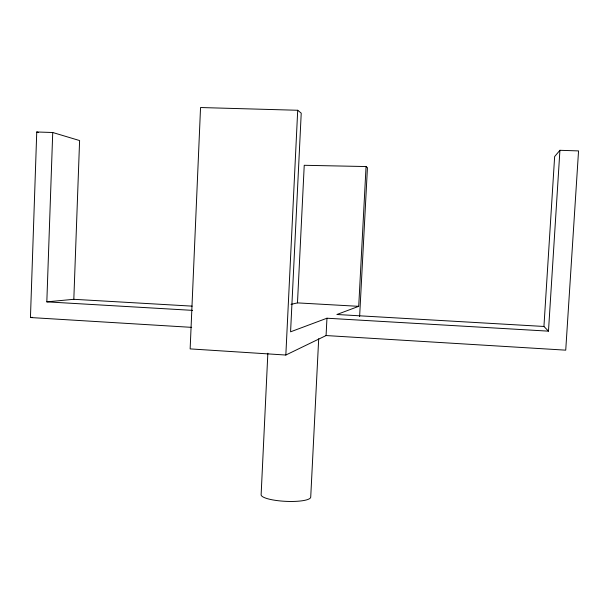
<?xml version="1.0" encoding="UTF-8"?>
<svg xmlns="http://www.w3.org/2000/svg" width="609" height="609" viewBox="0 0 609 609"><rect width="100%" height="100%" fill="white"/><g stroke="black" fill="none" stroke-linecap="round" stroke-linejoin="round"><path stroke-width="0.91" d="M191.652 327.36L30.45 317.533L36.753 131.986L52.732 132.503L79.596 140.557L73.818 299.301L46.824 301.858L52.732 132.503M267.853 353.205L261.147 494.386A24.847 5.435 2.8 0 0 284.799 501.291A24.847 5.435 2.8 0 0 310.719 497.188L318.697 338.726M285.834 355.039L297.71 110.267L200.544 107.534L190.145 348.896L285.834 355.039L326.074 335.551L565.731 350.16L578.55 150.91L559.922 150.301L554.647 156.543L543.936 326.462L548.473 331.151L559.922 150.301M290.995 304.378L297.481 302.886L304.234 165.29L366.055 166.546L367.44 167.688L359.614 316.543M326.074 335.551L326.957 318.218L548.473 331.151M543.936 326.462L336.899 314.495L358.716 306.335L366.055 166.546M326.957 318.218L290.577 331.821L301.227 113.167L297.71 110.267M30.45 317.533L32.315 317.297M297.481 302.886L358.716 306.335M73.818 299.301L192.147 306.137M46.824 301.858L192.566 310.369M36.753 131.986L38.55 132.503"/></g></svg>
